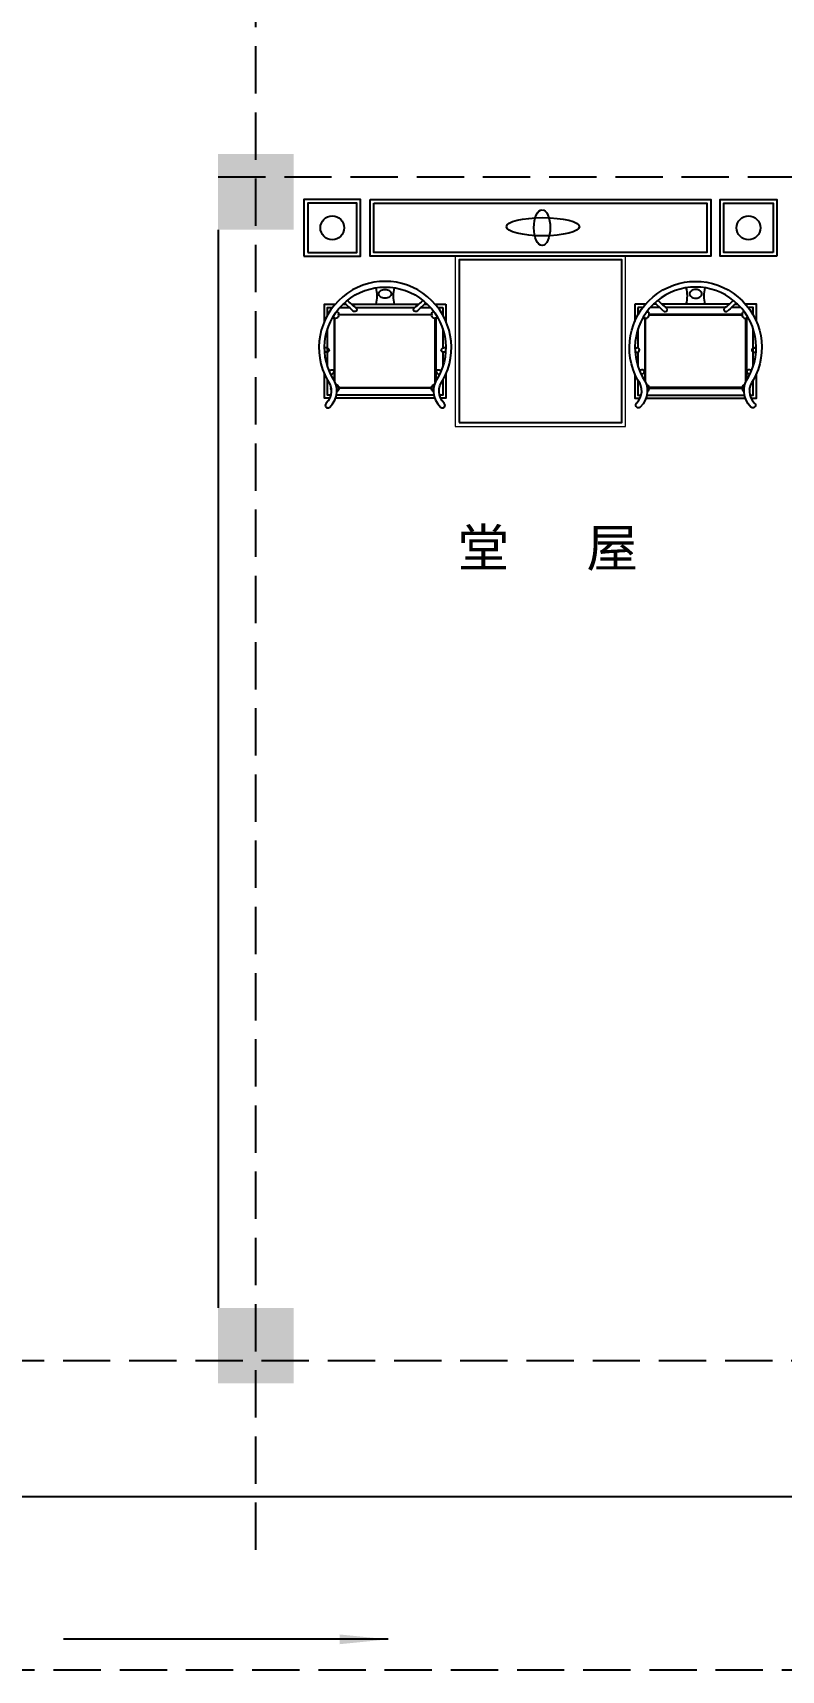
# Model space of a CAD drawing. Header units: millimetres. Extents: x -807114 to -50119, y -468455 to -61603.
# Drawn here: x -322295 to -318339, y -230910 to -222253 of the extents above; entities that cross this region are included whole.
import ezdxf

# ---------------------------------------------------------------- set-up
doc = ezdxf.new("R2010")
doc.units = ezdxf.units.MM
doc.header["$LTSCALE"] = 1000
doc.linetypes.add('DASH', pattern=[0.35, 0.25, -0.1])
doc.linetypes.add('DASHED2', pattern=[0.375, 0.25, -0.125])
for name, color, linetype in [('1家具内线', 8, 'Continuous'), ('1家具外线', 2, 'Continuous'), ('KL截面', 30, 'Continuous'), ('PIPE-雨水', 4, 'DASH'), ('PUB_DIM', 3, 'Continuous'), ('S1', 130, 'Continuous'), ('建-轴', 1, 'Continuous')]:
    doc.layers.add(name, color=color, linetype=linetype)
doc.layers.add('FF●09【活动家具】', color=146, linetype='DASHED2', lineweight=0)
doc.styles.add('D', font='simhei.ttf', dxfattribs={"width": 0.75, "height": 7})

# ---------------------------------------------------------------- blocks, each defined once
blk = doc.blocks.new('04015600')
at = {"layer": '1家具内线'}
blk.add_lwpolyline([(-39, 732, 0.13438), (-36, 722, 0.106842), (-27, 712, 0.082314), (-15, 706, 0.07067), (1, 704, 0.07067), (17, 706, 0.082314), (29, 712, 0.106842), (38, 722, 0.13438), (41, 732, 0.13438), (38, 742, 0.106842), (29, 752, 0.082314), (17, 758, 0.07067), (1, 760, 0.07067), (-15, 758, 0.082314), (-27, 752, 0.106842), (-36, 742, 0.13438)], format="xyb", close=True, dxfattribs=at)
for points in [[(-370, 645), (-370, 595)], [(-337, 645), (-370, 645)], [(-229, 645), (-291, 645)], [(191, 645), (-191, 645)], [(291, 645), (229, 645)], [(251, 665), (272, 665)], [(370, 595), (370, 645), (337, 645)], [(-322, 577), (-326, 577), (-326, 174)], [(-322, 165), (-322, 577)], [(323, 577), (327, 577), (327, 176)], [(323, 168), (323, 577)], [(-370, 510), (-370, 384)], [(370, 263), (370, 510)], [(-370, 358), (-370, 263)], [(-370, 177), (-370, 81), (-349, 81)], [(349, 81), (370, 81), (370, 177)], [(-313, 81), (313, 81)]]:
    blk.add_lwpolyline(points, dxfattribs=at)
for points in [[(-299, 600), (-299, 596), (300, 596), (300, 600)], [(-299, 130), (-299, 126), (300, 126), (300, 130)]]:
    blk.add_lwpolyline(points, close=True, dxfattribs=at)
for centre, radius, start, end in [((-258, 718), 205, 345.0014, 14.9986), ((258, 718), 205, 165.0014, 194.9986), ((-923, -83), 1005, 44.6083, 48.9268), ((-28, 884), 289, 221.995, 236.4657), ((-196, 631), 14, 214.5001, 61.6758), ((196, 631), 14, 118.3242, 325.4999), ((28, 884), 289, 303.5343, 318.005), ((923, -83), 1005, 131.0732, 135.3917), ((-323, 599), 25, 231.8071, 61.4893), ((323, 599), 25, 118.5107, 308.1929), ((-390, 513), 128, 270.1864, 277.1527), ((-390, 485), 128, 270.7128, 277.1527), ((-374, 371), 14, 270, 102.9025), ((374, 371), 14, 77.0975, 270), ((390, 513), 128, 262.8473, 269.8136), ((390, 485), 128, 262.8473, 269.2872), ((-422, 349), 128, 299.0251, 304.6884), ((-343, 231), 14, 297.5358, 130.4383), ((-409, 325), 128, 298.3843, 304.6884), ((343, 231), 14, 49.5617, 242.4642), ((409, 325), 128, 235.3116, 241.6157), ((422, 349), 128, 235.3116, 240.9749), ((-323, 127), 25, 299.7819, 75.6697), ((323, 127), 25, 104.3303, 240.2181), ((323, 127), 25, 335.7872, 8.7611)]:
    blk.add_arc(centre, radius, start, end, dxfattribs=at)
at = {"layer": '1家具外线'}
blk.add_lwpolyline([(-379, 30, 0.388075), (-370, 178, -1.713285), (370, 178, 0.388075), (379, 30, -1.010163), (355, 5, -0.381875), (340, 197, 1.700219), (-340, 197, -0.381875), (-355, 5, -1.010163)], format="xyb", close=True, dxfattribs=at)
for points in [[(-320, 665), (-390, 665)], [(-390, 665), (-390, 555)], [(-251, 665), (-272, 665)], [(217, 665), (-217, 665)], [(272, 665), (251, 665)], [(390, 555), (390, 665), (320, 665)], [(-390, 218), (-390, 61), (-357, 61)], [(357, 61), (390, 61), (390, 218)], [(-319, 61), (319, 61)]]:
    blk.add_lwpolyline(points, dxfattribs=at)
blk = doc.blocks.new('gfdgdfgdfg')
at = {"color": 2}
for points in [[(-3165.2, -60910.8), (-2865.2, -60910.8), (-2865.2, -60610.8), (-3165.2, -60610.8)], [(-2815.3, -60610.8), (-1014.8, -60610.8), (-1014.8, -60910.8), (-2815.3, -60910.8)], [(-664.9, -60910.8), (-964.9, -60910.8), (-964.9, -60610.8), (-664.9, -60610.8)]]:
    blk.add_lwpolyline(points, close=True, dxfattribs=at)
at = {"color": 8}
for points in [[(-3145.2, -60890.8), (-2885.2, -60890.8), (-2885.2, -60630.8), (-3145.2, -60630.8)], [(-2795.3, -60630.8), (-1034.8, -60630.8), (-1034.8, -60890.8), (-2795.3, -60890.8)], [(-684.9, -60890.8), (-944.9, -60890.8), (-944.9, -60630.8), (-684.9, -60630.8)]]:
    blk.add_lwpolyline(points, close=True, dxfattribs=at)
for centre in [(-3015.2, -60760.8), (-814.9, -60760.8)]:
    blk.add_circle(centre, 62.8, dxfattribs=at)
for centre, major_axis, ratio in [((-1906.1, -60760.1), (0, 94), 0.461567), ((-1901.8, -60755.1), (-192.9, 0), 0.249852)]:
    blk.add_ellipse(centre, major_axis=major_axis, ratio=ratio, dxfattribs=at)
blk = doc.blocks.new('A$C48975837')
at = {"color": 8}
blk.add_lwpolyline([(820.1, 20), (1680.1, 20), (1680.1, 880), (820.1, 880)], close=True, dxfattribs=at)
at = {"layer": 'FF●09【活动家具】', "color": 2, "linetype": 'ByBlock'}
blk.add_lwpolyline([(800.1, 0), (1700.1, 0), (1700.1, 900), (800.1, 900)], close=True, dxfattribs=at)
at = {"layer": 'FF●09【活动家具】', "yscale": 0.8235294117647058, "zscale": 0.8235294117647058}
for p, xscale in [((429.6, 98.3), -0.8235294117647058), ((2070.6, 98.3), 0.8235294117647058)]:
    blk.add_blockref('04015600', p, dxfattribs=dict(at, xscale=xscale))
at = {"layer": 'PUB_DIM'}
blk.add_blockref('gfdgdfgdfg', (3165.2, 61810.8), dxfattribs=at)

msp = doc.modelspace()

# ---------------------------------------------------------------- hatches: boundary and pattern name
h = msp.add_hatch(color=251)
h.dxf.hatch_style = 1
h.paths.add_polyline_path([(-321315.4, -222894.2), (-321315.4, -223294.2), (-320915.4, -223294.2), (-320915.4, -222894.2)])
h = msp.add_hatch(color=251)
h.dxf.hatch_style = 1
h.paths.add_polyline_path([(-321315.4, -228994.2), (-321315.4, -229394.2), (-320915.4, -229394.2), (-320915.4, -228994.2)])

# ---------------------------------------------------------------- linework, layer by layer
at = {"color": 251}
msp.add_line((-321315.4, -223294.2), (-321315.4, -228994.2), dxfattribs=at)
at = {"color": 2}
msp.add_lwpolyline([(-326715.4, -215794.2), (-312515.4, -215794.2), (-312515.4, -229994.2), (-326715.4, -229994.2)], close=True, dxfattribs=at)
at = {"layer": 'PIPE-雨水'}
msp.add_lwpolyline([(-327336.5, -215147.6), (-311785.4, -215147.6), (-311785.4, -230910.3), (-327336.5, -230910.3)], close=True, dxfattribs=at)
at = {"layer": 'S1', "color": 3}
msp.add_lwpolyline([(-320416.2, -230746.8), (-322132.1, -230746.8)], dxfattribs=at)
msp.add_solid([(-320416.2, -230746.8), (-320672.2, -230721.2), (-320672.2, -230772.4)], dxfattribs=at)
at = {"layer": '建-轴', "linetype": 'DASH'}
for p, q in [((-321115.4, -230274.2), (-321115.4, -215714.2)), ((-321315.4, -223014.2), (-312435.4, -223014.2)), ((-312435.4, -229274.2), (-326795.4, -229274.2))]:
    msp.add_line(p, q, dxfattribs=at)

# ---------------------------------------------------------------- block references
msp.add_blockref('A$C48975837', (-320862, -224334.2))

# ---------------------------------------------------------------- texts
at = {"layer": 'KL截面', "linetype": 'ByBlock', "style": 'D'}
msp.add_text('堂   屋', height=200, dxfattribs=at).set_placement((-320049.5, -225076.1))

doc.saveas('drawing.dxf')
